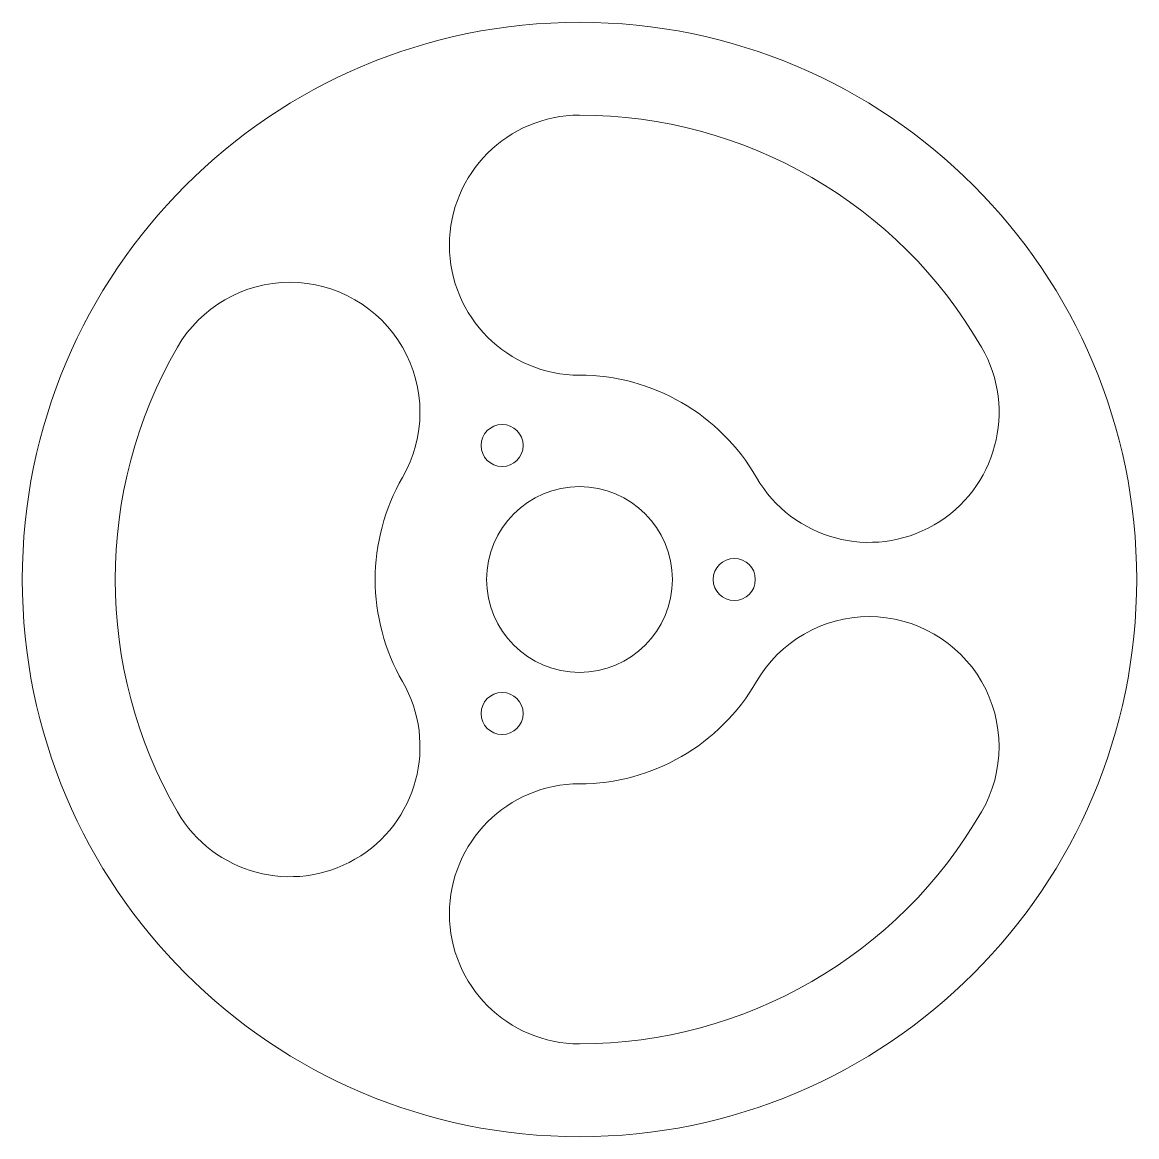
# Model space of a CAD drawing. Header units: millimetres. Extents: x 0 to 90, y 0 to 90.
import ezdxf

# ---------------------------------------------------------------- set-up
doc = ezdxf.new("R2010")
doc.units = ezdxf.units.MM

msp = doc.modelspace()

# ---------------------------------------------------------------- linework, layer by layer
at = {"color": 7, "linetype": 'Continuous', "lineweight": 15}
for centre, radius in [((45, 45), 45), ((38.75, 55.825), 1.7), ((45, 45), 7.5), ((57.5, 45), 1.7), ((38.75, 34.175), 1.7)]:
    msp.add_circle(centre, radius, dxfattribs=at)
for centre, radius, start, end in [((45, 72), 10.5, 90, 270), ((45, 45), 37.5, 30, 90), ((21.617, 58.5), 10.5, 330, 150), ((45, 45), 37.5, 150, 210), ((68.383, 58.5), 10.5, 210, 30), ((45, 45), 16.5, 30, 90), ((45, 45), 16.5, 150, 210), ((68.383, 31.5), 10.5, 330, 150), ((21.617, 31.5), 10.5, 210, 30), ((45, 45), 16.5, 270, 330), ((45, 18), 10.5, 90, 270), ((45, 45), 37.5, 270, 330)]:
    msp.add_arc(centre, radius, start, end, dxfattribs=at)

doc.saveas('drawing.dxf')
